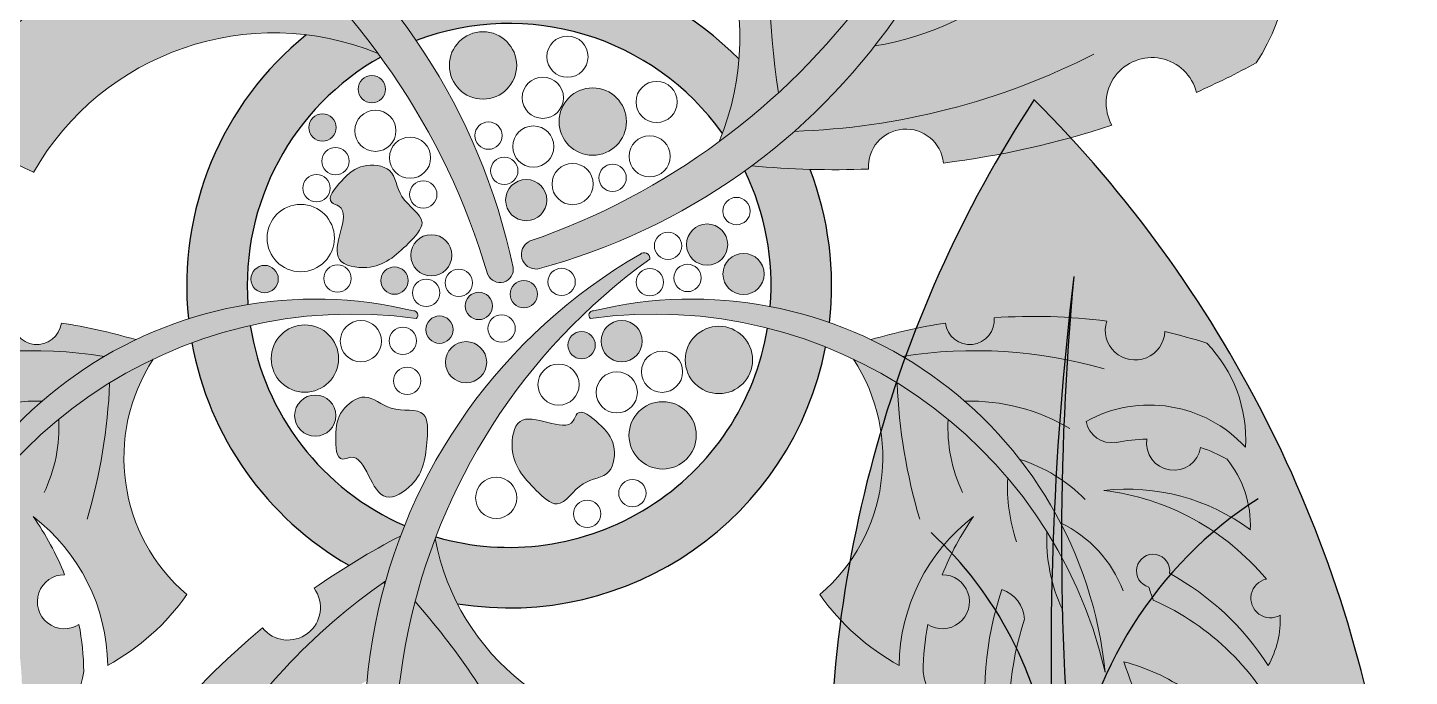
# Model space of a CAD drawing. Header units: inches. Extents: x 9636 to 21597, y -10243 to 557.
# Drawn here: x 15086.45 to 15100.4, y -8235.59 to -8229.04 of the extents above; entities that cross this region are included whole.
import ezdxf

# ---------------------------------------------------------------- set-up
doc = ezdxf.new("R2010")
doc.units = ezdxf.units.IN
doc.header["$MEASUREMENT"] = 0
doc.layers.add('estofado', color=7, linetype='Continuous', lineweight=25)
doc.layers.add('MESA', color=7, linetype='Continuous')

# ---------------------------------------------------------------- blocks, each defined once
blk = doc.blocks.new('FF')
at = {"layer": 'estofado', "ltscale": 0.1, "true_color": 0x939598}
h = blk.add_hatch(color=252, dxfattribs=at)
h.set_gradient(color1=(108, 164, 86), color2=(79, 120, 63), one_color=1, tint=0.36, name='CYLINDER')
h.paths.add_polyline_path([(15095.268, -8225.731, -0.314907), (15095.013, -8226.25, -0.122145), (15094.353, -8223.892, 0.291545), (15093.572, -8225.233, 0.043027), (15093.784, -8225.936, -1.339402), (15094.149, -8226.651, 0.060072), (15094.797, -8227.442, -0.231117), (15093.228, -8225.4, 0.11449), (15092.23, -8226.708, -0.376746), (15093.431, -8230.189, 0.228124), (15096.342, -8224.693, -0.2613), (15093.756, -8230.434, 0.033062), (15094.937, -8230.467, -0.981895), (15095.693, -8230.405, 0.048855), (15097.393, -8230.024, -1.138233), (15098.248, -8229.693, 0.018864), (15098.852, -8229.394, 0.208979), (15099.134, -8227.698, -0.346636), (15096.785, -8228.56, -0.42625), (15097.204, -8228.152, 0.04537), (15097.658, -8228.113, -0.994855), (15098.452, -8227.827, 0.044381), (15098.818, -8227.575, 0.18118), (15098.965, -8226.432, -0.18833), (15096.854, -8227.459, 0.191426), (15099.064, -8225.632, -1.174476), (15099.169, -8225.046, 0.140528), (15098.838, -8224.312, -0.125367), (15097.608, -8226.006, -2.245001), (15097.256, -8225.857, -0.031976), (15097.283, -8225.646, 0.181425), (15098.892, -8223.31, 0.094503), (15098.417, -8222.047, -0.138196), (15097.946, -8223.649, -1.074478), (15097.534, -8224.17, -0.088291), (15096.654, -8224.795, -0.144087), (15097.903, -8221.935, 0.388768), (15095.943, -8224.585, -0.041945), (15095.773, -8224.324, -1.340573), (15095.577, -8223.756, -0.196063), (15095.881, -8222.387, 0.307628), (15094.661, -8223.628, 0.111291)])
h = blk.add_hatch(color=252, dxfattribs=at)
h.set_gradient(color1=(108, 164, 86), color2=(102, 154, 81), one_color=1, tint=0.46, name='CYLINDER')
h.paths.add_polyline_path([(15090.23, -8228.974, 0.033062), (15090.263, -8227.794, -0.981895), (15090.202, -8227.037, 0.048855), (15089.82, -8225.337, -1.138233), (15089.489, -8224.482, 0.018864), (15089.19, -8223.878, 0.208979), (15087.494, -8223.596, -0.346636), (15088.356, -8225.945, -0.42625), (15087.949, -8225.526, 0.04537), (15087.909, -8225.072, -0.994855), (15087.623, -8224.279, 0.044381), (15087.371, -8223.912, 0.18118), (15086.228, -8223.765, -0.18833), (15087.255, -8225.876, 0.191426), (15085.428, -8223.666, -1.174476), (15084.842, -8223.561, 0.140528), (15084.109, -8223.892, -0.125367), (15085.802, -8225.122, -2.245001), (15085.653, -8225.474, -0.031976), (15085.442, -8225.447, 0.181425), (15083.107, -8223.838, 0.094503), (15081.843, -8224.313, -0.138196), (15083.445, -8224.784, -1.074478), (15083.966, -8225.196, -0.088291), (15084.591, -8226.076, -0.144087), (15081.731, -8224.827, 0.388768), (15084.381, -8226.787, -0.041945), (15084.121, -8226.957, -1.340573), (15083.552, -8227.153, -0.196063), (15082.183, -8226.849, 0.307628), (15083.424, -8228.069, 0.111291), (15085.527, -8227.462, -0.314907), (15086.047, -8227.717, -0.122145), (15083.689, -8228.377, 0.291545), (15085.03, -8229.158, 0.043027), (15085.732, -8228.946, -1.339402), (15086.447, -8228.581, 0.060072), (15087.238, -8227.933, -0.231117), (15085.196, -8229.502, 0.11449), (15086.504, -8230.5, -0.376746), (15089.985, -8229.299, 0.228124), (15084.489, -8226.389, -0.2613)])
h = blk.add_hatch(color=252, dxfattribs=at)
h.set_gradient(color1=(166, 115, 84), color2=(109, 75, 55), one_color=1, tint=0.32, name='INVCYLINDER')
h.paths.add_polyline_path([(15096.342, -8224.693, -0.309503), (15091.512, -8231.197, 0.812635), (15091.591, -8231.476, 0.364481)])
h = blk.add_hatch(color=252, dxfattribs=at)
h.set_gradient(color1=(166, 115, 84), color2=(109, 75, 55), one_color=1, tint=0.32, name='INVCYLINDER')
h.paths.add_polyline_path([(15091.093, -8231.533, 0.872708), (15091.349, -8231.459, 0.378997), (15084.489, -8226.389, -0.322151)])
h = blk.add_hatch(color=252, dxfattribs=at)
h.set_gradient(color1=(185, 193, 193), color2=(81, 92, 92), one_color=1, tint=0.34, name='CURVED')
h.paths.add_polyline_path([(15093.463, -8230.106, 0.06904), (15093.63, -8229.358, 0.288006), (15090.259, -8228.559, -0.011646), (15090.23, -8228.974, -0.009266), (15090.368, -8229.168, -0.341204)])
h = blk.add_hatch(color=252, dxfattribs=at)
h.set_gradient(color1=(185, 193, 193), color2=(81, 92, 92), one_color=1, tint=0.34, name='CURVED')
h.paths.add_polyline_path([(15090.011, -8229.335, 0.00155), (15089.985, -8229.299, 0.067559), (15089.259, -8229.111, 0.253608), (15088.07, -8231.978, -0.036817), (15088.67, -8231.833, -0.290631)])
h = blk.add_hatch(color=252, dxfattribs=at)
h.set_gradient(color1=(179, 165, 128), color2=(150, 134, 90), one_color=1, tint=0.47)
h.paths.add_polyline_path([(15090.705, -8229.42, -1), (15091.384, -8229.42, -1)])
h = blk.add_hatch(color=252, dxfattribs=at)
h.set_gradient(color1=(179, 165, 128), color2=(150, 134, 90), one_color=1, tint=0.47)
h.paths.add_polyline_path([(15089.784, -8229.659, 1), (15090.06, -8229.659, 1)])
h = blk.add_hatch(color=252, dxfattribs=at)
h.set_gradient(color1=(179, 165, 128), color2=(150, 134, 90), one_color=1, tint=0.47)
h.paths.add_polyline_path([(15091.812, -8229.987, 1), (15092.492, -8229.987, 1)])
h = blk.add_hatch(color=252, dxfattribs=at)
h.set_gradient(color1=(179, 165, 128), color2=(150, 134, 90), one_color=1, tint=0.47)
h.paths.add_polyline_path([(15089.286, -8230.046, 1), (15089.561, -8230.046, 1)])
h = blk.add_hatch(color=252, dxfattribs=at)
h.set_gradient(color1=(179, 165, 128), color2=(150, 134, 90), one_color=1, tint=0.47)
edge = h.paths.add_edge_path()
edge.add_spline(control_points=[(15089.604, -8231.1), (15089.577, -8231.208), (15089.521, -8231.425), (15089.979, -8231.502), (15090.218, -8231.295), (15090.527, -8230.973), (15090.171, -8230.784), (15090.165, -8230.438), (15089.809, -8230.407), (15089.639, -8230.548), (15089.44, -8230.793), (15089.668, -8230.856), (15089.632, -8230.995), (15089.604, -8231.1)], knot_values=[0, 0, 0, 0, 0.020201, 0.040881, 0.075874, 0.093984, 0.117931, 0.138882, 0.158108, 0.177537, 0.194687, 0.200618, 0.219249, 0.219249, 0.219249, 0.219249], degree=3, periodic=0)
h = blk.add_hatch(color=252, dxfattribs=at)
h.set_gradient(color1=(185, 193, 193), color2=(81, 92, 92), one_color=1, tint=0.34, name='CURVED')
h.paths.add_polyline_path([(15093.756, -8230.434, -0.003321), (15093.687, -8230.484, -0.134103), (15093.945, -8231.854, -0.036923), (15094.543, -8232.015, 0.121396), (15094.346, -8230.47, -0.016535)])
h = blk.add_hatch(color=252, dxfattribs=at)
h.set_gradient(color1=(179, 165, 128), color2=(150, 134, 90), one_color=1, tint=0.47)
h.paths.add_polyline_path([(15091.688, -8230.78, 1), (15091.271, -8230.78, 1)])
h = blk.add_hatch(color=252, dxfattribs=at)
h.set_gradient(color1=(179, 165, 128), color2=(150, 134, 90), one_color=1, tint=0.47)
h.paths.add_polyline_path([(15090.73, -8231.337, 1), (15090.314, -8231.337, 1)])
h = blk.add_hatch(color=252, dxfattribs=at)
h.set_gradient(color1=(179, 165, 128), color2=(150, 134, 90), one_color=1, tint=0.47)
h.paths.add_polyline_path([(15093.515, -8231.229, 1), (15093.098, -8231.229, 1)])
h = blk.add_hatch(color=252, dxfattribs=at)
h.set_gradient(color1=(166, 115, 84), color2=(109, 75, 55), one_color=1, tint=0.32, name='INVCYLINDER')
h.paths.add_polyline_path([(15092.728, -8231.376, 0.726279), (15092.629, -8231.327, 0.000011), (15092.629, -8231.327, 0.454782), (15091.018, -8239.549, -0.387777)])
h = blk.add_hatch(color=252, dxfattribs=at)
h.set_gradient(color1=(179, 165, 128), color2=(150, 134, 90), one_color=1, tint=0.47)
h.paths.add_polyline_path([(15093.883, -8231.526, 1), (15093.466, -8231.526, 1)])
h = blk.add_hatch(color=252, dxfattribs=at)
h.set_gradient(color1=(179, 165, 128), color2=(150, 134, 90), one_color=1, tint=0.47)
h.paths.add_polyline_path([(15088.976, -8231.577, 1), (15088.701, -8231.577, 1)])
h = blk.add_hatch(color=252, dxfattribs=at)
h.set_gradient(color1=(179, 165, 128), color2=(150, 134, 90), one_color=1, tint=0.47)
h.paths.add_polyline_path([(15090.289, -8231.593, 1), (15090.013, -8231.593, 1)])
h = blk.add_hatch(color=252, dxfattribs=at)
h.set_gradient(color1=(179, 165, 128), color2=(150, 134, 90), one_color=1, tint=0.47)
h.paths.add_polyline_path([(15091.594, -8231.73, 1), (15091.319, -8231.73, 1)])
h = blk.add_hatch(color=252, dxfattribs=at)
h.set_gradient(color1=(166, 115, 84), color2=(109, 75, 55), one_color=1, tint=0.32, name='INVCYLINDER')
h.paths.add_polyline_path([(15090.37, -8231.976, 0.529291), (15090.365, -8231.904, 0.456534), (15085.173, -8235.545, -0.387777)])
h = blk.add_hatch(color=252, dxfattribs=at)
h.set_gradient(color1=(179, 165, 128), color2=(150, 134, 90), one_color=1, tint=0.47)
h.paths.add_polyline_path([(15091.139, -8231.849, 1), (15090.864, -8231.849, 1)])
h = blk.add_hatch(color=252, dxfattribs=at)
h.set_gradient(color1=(166, 115, 84), color2=(109, 75, 55), one_color=1, tint=0.32, name='INVCYLINDER')
h.paths.add_polyline_path([(15097.327, -8235.545, 0.456534), (15092.135, -8231.904, 0.529291), (15092.13, -8231.976, -0.387777)])
h = blk.add_hatch(color=252, dxfattribs=at)
h.set_gradient(color1=(108, 164, 86), color2=(62, 94, 49), one_color=1, tint=0.28, name='CURVED')
h.paths.add_polyline_path([(15083.546, -8234.607, -1.174476), (15083.406, -8234.97, 0.140528), (15083.527, -8235.48, -0.125367), (15084.524, -8234.548, -2.245001), (15084.731, -8234.686, -0.031976), (15084.688, -8234.818, 0.181425), (15083.368, -8236.115, 0.094503), (15083.517, -8236.983, -0.138196), (15084.016, -8236.015, -1.074478), (15084.345, -8235.732, -0.088291), (15084.985, -8235.441, -0.144087), (15083.832, -8237.118, 0.388768), (15085.415, -8235.663, -0.041945), (15085.491, -8235.851, -1.340573), (15085.546, -8236.239, -0.196063), (15085.182, -8237.078, 0.307628), (15086.117, -8236.435, 0.111291), (15085.989, -8235.013, -0.314907), (15086.216, -8234.712, -0.122145), (15086.347, -8236.303, 0.291545), (15087.013, -8235.541, 0.043027), (15086.964, -8235.065, -1.339402), (15086.819, -8234.562, 0.060072), (15086.501, -8233.976, -0.231117), (15087.254, -8235.477, 0.11449), (15088.054, -8234.763, -0.376746), (15087.716, -8232.386, 0.228124), (15085.173, -8235.545, -0.2613), (15087.537, -8232.189, 0.033062), (15086.786, -8232.022, -0.981895), (15086.294, -8231.967, 0.048855), (15085.158, -8232.002, -1.138233), (15084.57, -8232.108, 0.018864), (15084.146, -8232.225, 0.208979), (15083.756, -8233.275, -0.346636), (15085.367, -8233.014, -0.42625), (15085.048, -8233.223, 0.04537), (15084.753, -8233.192, -0.994855), (15084.209, -8233.277, 0.044381), (15083.943, -8233.394, 0.18118), (15083.707, -8234.107, -0.18833), (15085.187, -8233.711, 0.191426)])
h = blk.add_hatch(color=252, dxfattribs=at)
h.set_gradient(color1=(179, 165, 128), color2=(150, 134, 90), one_color=1, tint=0.47)
h.paths.add_polyline_path([(15090.742, -8232.088, 1), (15090.466, -8232.088, 1)])
h = blk.add_hatch(color=252, dxfattribs=at)
h.set_gradient(color1=(108, 164, 86), color2=(154, 193, 138), one_color=1, tint=0.65, name='HEMISPHERICAL')
h.paths.add_polyline_path([(15097.133, -8233.014, -0.346636), (15098.744, -8233.275, 0.208979), (15098.354, -8232.225, 0.018864), (15097.93, -8232.108, -1.138233), (15097.342, -8232.002, 0.048855), (15096.206, -8231.967, -0.981895), (15095.714, -8232.022, 0.033062), (15094.962, -8232.189, -0.2613), (15097.327, -8235.545, 0.228124), (15094.784, -8232.386, -0.376746), (15094.445, -8234.763, 0.11449), (15095.246, -8235.477, -0.231117), (15095.998, -8233.976, 0.060072), (15095.681, -8234.562, -1.339402), (15095.536, -8235.065, 0.043027), (15095.487, -8235.541, 0.291545), (15096.153, -8236.303, -0.122145), (15096.284, -8234.712, -0.314907), (15096.511, -8235.013, 0.111291), (15096.383, -8236.435, 0.307628), (15097.317, -8237.078, -0.196063), (15096.954, -8236.239, -1.340573), (15097.009, -8235.851, -0.041945), (15097.085, -8235.663, 0.388768), (15098.668, -8237.118, -0.144087), (15097.515, -8235.441, -0.088291), (15098.155, -8235.732, -1.074478), (15098.483, -8236.015, -0.138196), (15098.983, -8236.983, 0.094503), (15099.131, -8236.115, 0.181425), (15097.812, -8234.818, -0.031976), (15097.769, -8234.686, -2.245001), (15097.976, -8234.548, -0.125367), (15098.972, -8235.48, 0.140528), (15099.094, -8234.97, -1.174476), (15098.954, -8234.607, 0.191426), (15097.313, -8233.711, -0.18833), (15098.792, -8234.107, 0.18118), (15098.557, -8233.394, 0.044381), (15098.291, -8233.277, -0.994855), (15097.747, -8233.192, 0.04537), (15097.452, -8233.223, -0.42625)])
h = blk.add_hatch(color=252, dxfattribs=at)
h.set_gradient(color1=(185, 193, 193), color2=(81, 92, 92), one_color=1, tint=0.34, name='CURVED')
h.paths.add_polyline_path([(15088.694, -8232.047, 0.03292), (15088.104, -8232.222, 0.221446), (15089.691, -8234.467, -0.019377), (15090.211, -8234.171, -0.005069), (15090.252, -8234.066, -0.256969)])
h = blk.add_hatch(color=252, dxfattribs=at)
h.set_gradient(color1=(179, 165, 128), color2=(150, 134, 90), one_color=1, tint=0.47)
h.paths.add_polyline_path([(15089.584, -8232.38, 1), (15088.905, -8232.38, 1)])
h = blk.add_hatch(color=252, dxfattribs=at)
h.set_gradient(color1=(185, 193, 193), color2=(81, 92, 92), one_color=1, tint=0.34, name='CURVED')
h.paths.add_polyline_path([(15093.918, -8232.073, -0.449638), (15090.568, -8234.181, 0.000699), (15090.562, -8234.197, 0.072477), (15090.786, -8234.855, 0.40511), (15094.504, -8232.263, 0.032975)])
h = blk.add_hatch(color=252, dxfattribs=at)
h.set_gradient(color1=(179, 165, 128), color2=(150, 134, 90), one_color=1, tint=0.47)
h.paths.add_polyline_path([(15092.178, -8232.245, 1), (15091.902, -8232.245, 1)])
h = blk.add_hatch(color=252, dxfattribs=at)
h.set_gradient(color1=(179, 165, 128), color2=(150, 134, 90), one_color=1, tint=0.47)
h.paths.add_polyline_path([(15092.652, -8232.204, 1), (15092.235, -8232.204, 1)])
h = blk.add_hatch(color=252, dxfattribs=at)
h.set_gradient(color1=(179, 165, 128), color2=(150, 134, 90), one_color=1, tint=0.47)
h.paths.add_polyline_path([(15093.765, -8232.394, 1), (15093.086, -8232.394, 1)])
h = blk.add_hatch(color=252, dxfattribs=at)
h.set_gradient(color1=(179, 165, 128), color2=(150, 134, 90), one_color=1, tint=0.47)
h.paths.add_polyline_path([(15091.081, -8232.417, 1), (15090.664, -8232.417, 1)])
h = blk.add_hatch(color=252, dxfattribs=at)
h.set_gradient(color1=(179, 165, 128), color2=(150, 134, 90), one_color=1, tint=0.47)
h.paths.add_polyline_path([(15089.558, -8232.956, 1), (15089.141, -8232.956, 1)])
h = blk.add_hatch(color=252, dxfattribs=at)
h.set_gradient(color1=(179, 165, 128), color2=(150, 134, 90), one_color=1, tint=0.47)
edge = h.paths.add_edge_path()
edge.add_spline(control_points=[(15089.888, -8233.56), (15089.939, -8233.659), (15090.041, -8233.859), (15090.435, -8233.614), (15090.478, -8233.3), (15090.496, -8232.854), (15090.104, -8232.948), (15089.871, -8232.693), (15089.583, -8232.905), (15089.549, -8233.123), (15089.561, -8233.439), (15089.775, -8233.334), (15089.839, -8233.463), (15089.888, -8233.56)], knot_values=[0, 0, 0, 0, 0.020201, 0.040881, 0.075874, 0.093984, 0.117931, 0.138882, 0.158108, 0.177537, 0.194687, 0.200618, 0.219249, 0.219249, 0.219249, 0.219249], degree=3, periodic=0)
h = blk.add_hatch(color=252, dxfattribs=at)
h.set_gradient(color1=(179, 165, 128), color2=(150, 134, 90), one_color=1, tint=0.47)
edge = h.paths.add_edge_path()
edge.add_spline(control_points=[(15091.698, -8233.024), (15091.59, -8232.996), (15091.372, -8232.941), (15091.295, -8233.398), (15091.503, -8233.638), (15091.825, -8233.947), (15092.014, -8233.591), (15092.36, -8233.585), (15092.391, -8233.229), (15092.25, -8233.059), (15092.005, -8232.859), (15091.942, -8233.088), (15091.803, -8233.052), (15091.698, -8233.024)], knot_values=[0, 0, 0, 0, 0.020201, 0.040881, 0.075874, 0.093984, 0.117931, 0.138882, 0.158108, 0.177537, 0.194687, 0.200618, 0.219249, 0.219249, 0.219249, 0.219249], degree=3, periodic=0)
h = blk.add_hatch(color=252, dxfattribs=at)
h.set_gradient(color1=(179, 165, 128), color2=(150, 134, 90), one_color=1, tint=0.47)
h.paths.add_polyline_path([(15093.198, -8233.155, 1), (15092.518, -8233.155, 1)])
h = blk.add_hatch(color=252, dxfattribs=at)
h.set_gradient(color1=(108, 164, 86), color2=(128, 178, 108), one_color=1, tint=0.56, name='CYLINDER')
h.paths.add_polyline_path([(15090.061, -8234.625, -0.021499), (15090.211, -8234.171, 0.033062), (15089.338, -8234.699, -0.981895), (15088.818, -8235.097, 0.048855), (15087.761, -8236.169, -1.138233), (15087.296, -8236.81, 0.018864), (15086.996, -8237.309, 0.208979), (15087.584, -8238.673, -0.346636), (15088.887, -8236.948, -0.218356), (15089.874, -8235.632, -0.045186), (15090.055, -8234.646, -0.00127), (15090.04, -8234.64, -0.001036)])
h = blk.add_hatch(color=252, dxfattribs=at)
h.set_gradient(color1=(108, 164, 86), color2=(128, 178, 108), one_color=1, tint=0.56, name='CYLINDER')
h.paths.add_polyline_path([(15092.948, -8237.58, 0.11449), (15093.061, -8236.163, -0.376746), (15090.562, -8234.197, 0.228124), (15091.018, -8239.549, -0.289779), (15091.173, -8242.283, 0.388768), (15091.358, -8239.441, -0.041945), (15091.603, -8239.551, -1.340573), (15092.011, -8239.872, -0.196063), (15092.43, -8241.009, 0.307628), (15092.736, -8239.537, 0.111291), (15091.312, -8238.293, -0.314907), (15091.255, -8237.797, -0.122145), (15092.836, -8239.201, 0.291545), (15092.776, -8237.862, 0.043027), (15092.294, -8237.45, -1.339402), (15091.695, -8237.102, 0.060072), (15090.854, -8236.83, -0.231117)])
at = {"layer": 'MESA', "ltscale": 0.8}
h = blk.add_hatch(color=85, dxfattribs=at)
h.dxf.hatch_style = 1
h.set_gradient(color1=(103, 159, 96), color2=(179, 207, 175), one_color=1, tint=0.75, name='INVCURVED')
h.paths.add_polyline_path([(15100.167, -8236.754, -0.199512), (15098.113, -8242.532, -0.09675), (15097.01, -8231.553, 0.086654), (15097.579, -8242.44, -0.192489), (15094.558, -8237.335, -0.158608), (15096.609, -8229.765, -0.158608)])
h = blk.add_hatch(color=85, dxfattribs=at)
h.dxf.hatch_style = 1
h.set_gradient(color1=(103, 159, 96), color2=(52, 80, 48), one_color=1, tint=0.25)
h.paths.add_polyline_path([(15097.01, -8231.553, 0.09675), (15098.113, -8242.532, -0.007527), (15097.949, -8242.708, -0.014292), (15097.579, -8242.44, -0.086654)])
h = blk.add_hatch(color=85, dxfattribs=at)
h.dxf.hatch_style = 1
h.set_gradient(color1=(103, 159, 96), color2=(179, 207, 175), one_color=1, tint=0.75, name='INVCURVED')
h.paths.add_polyline_path([(15099.715, -8238.485, 0.199512), (15099.532, -8242.697, 0.09675), (15103.071, -8235.986, -0.086654), (15099.896, -8242.776, 0.192489), (15103.139, -8240.303, 0.158608), (15103.787, -8234.95, 0.158608)])
at = {"layer": 'estofado', "color": 252, "lineweight": 5, "ltscale": 0.1, "true_color": 0x939598}
for centre, radius in [((15091.044, -8229.42), 0.34), ((15091.897, -8229.332), 0.208), ((15089.922, -8229.659), 0.138), ((15091.648, -8229.747), 0.208), ((15092.797, -8229.789), 0.208), ((15092.152, -8229.987), 0.34), ((15089.957, -8230.08), 0.208), ((15089.423, -8230.046), 0.138), ((15091.099, -8230.129), 0.138), ((15090.307, -8230.352), 0.208), ((15091.552, -8230.239), 0.208), ((15092.727, -8230.338), 0.208), ((15089.555, -8230.386), 0.138), ((15091.259, -8230.484), 0.138), ((15091.949, -8230.618), 0.208), ((15092.353, -8230.555), 0.138), ((15089.362, -8230.66), 0.138), ((15091.48, -8230.78), 0.208), ((15090.441, -8230.724), 0.138), ((15089.203, -8231.163), 0.34), ((15093.604, -8230.89), 0.138), ((15090.522, -8231.337), 0.208), ((15092.912, -8231.241), 0.138), ((15093.307, -8231.229), 0.208), ((15093.675, -8231.526), 0.208), ((15088.839, -8231.577), 0.138), ((15089.574, -8231.571), 0.138), ((15090.151, -8231.593), 0.138), ((15090.799, -8231.615), 0.138), ((15091.838, -8231.606), 0.138), ((15092.728, -8231.609), 0.138), ((15093.11, -8231.566), 0.138), ((15090.47, -8231.716), 0.138), ((15091.457, -8231.73), 0.138), ((15091.002, -8231.849), 0.138), ((15090.604, -8232.088), 0.138), ((15091.232, -8232.077), 0.138), ((15089.245, -8232.38), 0.34), ((15089.811, -8232.204), 0.208), ((15090.234, -8232.201), 0.138), ((15092.04, -8232.245), 0.138), ((15092.444, -8232.204), 0.208), ((15093.426, -8232.394), 0.34), ((15090.873, -8232.417), 0.208), ((15092.852, -8232.513), 0.208), ((15090.279, -8232.604), 0.138), ((15091.807, -8232.643), 0.208), ((15092.395, -8232.721), 0.208), ((15089.35, -8232.956), 0.208), ((15092.858, -8233.155), 0.34), ((15091.177, -8233.786), 0.208), ((15092.552, -8233.739), 0.138), ((15092.095, -8233.947), 0.138)]:
    blk.add_circle(centre, radius, dxfattribs=at)
at = {"layer": 'estofado', "color": 252, "lineweight": 20, "ltscale": 0.1, "true_color": 0x939598}
for centre, radius, start, end in [((15089.176, -8224.417), 7.17, 289.0066, 357.7964), ((15089.931, -8225.259), 6.435, 284.942, 5.0453), ((15085.055, -8232.799), 6.435, 12.0191, 95.0453), ((15084.213, -8233.554), 7.17, 16.3708, 87.7964), ((15091.58, -8231.328), 0.148, 117.5535, 273.9476), ((15095.408, -8236.141), 5.558, 120.0005, 217.8213), ((15096.35, -8236.399), 6.193, 125.7916, 210.5723), ((15092.671, -8231.368), 0.0578, 352.069, 136.0321), ((15091.216, -8231.478), 0.134, 203.8853, 8.3312), ((15089.347, -8235.975), 4.196, 76.2995, 174.1203), ((15093.153, -8235.975), 4.196, 5.8797, 103.7005), ((15089.726, -8236.607), 4.676, 82.0906, 166.8713), ((15090.343, -8231.941), 0.0436, 308.368, 92.3311), ((15092.157, -8231.941), 0.0436, 87.6689, 231.632), ((15092.773, -8236.607), 4.676, 13.1287, 97.9094)]:
    blk.add_arc(centre, radius, start, end, dxfattribs=at)
at = {"layer": 'estofado', "color": 252, "lineweight": 5, "ltscale": 0.1, "true_color": 0x939598}
for centre, radius, start, end in [((15090.848, -8229.132), 2.79, 337.7465, 60.3213), ((15102.542, -8228.4), 8.613, 174.4084, 188.6615), ((15097.053, -8228.223), 2.146, 326.9429, 14.1578), ((15084.61, -8226.626), 2.935, 281.5061, 333.5602), ((15094.499, -8226.224), 3.041, 279.4944, 311.5537), ((15088.929, -8231.882), 2.79, 67.7465, 150.3213), ((15093.944, -8222.877), 7.213, 271.9256, 296.9542), ((15097.799, -8229.803), 0.462, 13.7865, 208.5822), ((15094.595, -8221.536), 8.937, 294.1234, 298.4463), ((15088, -8227.181), 3.64, 219.608, 245.7334), ((15094.595, -8221.536), 8.937, 277.0576, 288.2453), ((15095.315, -8230.443), 0.38, 5.6708, 183.5772), ((15094.595, -8221.536), 8.937, 264.6159, 272.1904), ((15086.54, -8231.99), 0.248, 174.7458, 352.6522), ((15095.959, -8231.99), 0.248, 187.3478, 5.2542), ((15096.599, -8237.782), 5.828, 82.6797, 93.8675), ((15085.901, -8237.782), 5.828, 73.6909, 81.2654), ((15096.599, -8237.782), 5.828, 98.7346, 106.3091), ((15097.629, -8232.093), 0.301, 162.3428, 357.1385), ((15096.599, -8237.782), 5.828, 72.4788, 76.8016), ((15097.346, -8233.197), 1.4, 356.7672, 43.9821), ((15086.483, -8237.004), 4.704, 81.0006, 106.0292), ((15089.238, -8233.381), 1.82, 146.8215, 229.3963), ((15093.261, -8233.381), 1.82, 310.6037, 33.1785), ((15096.017, -8237.004), 4.704, 73.9708, 98.9994), ((15081.661, -8232.405), 5.617, 343.4834, 357.7365), ((15100.839, -8232.405), 5.617, 182.2635, 196.5166), ((15086.542, -8234.792), 1.983, 88.5693, 120.6287), ((15095.958, -8234.792), 1.983, 59.3713, 91.4307), ((15097.773, -8234.167), 1.318, 42.5406, 119.0132), ((15085.216, -8233.071), 1.546, 334.6189, 2.8831), ((15097.284, -8233.071), 1.546, 177.1169, 205.3811), ((15097.393, -8232.965), 0.264, 190.5617, 279.9097), ((15097.769, -8234.831), 1.638, 90.7754, 101.6496), ((15098.019, -8233.233), 0.275, 171.4053, 350.8142), ((15097.769, -8234.831), 1.638, 61.2795, 71.4441), ((15095.963, -8234.961), 1.642, 44.9004, 72.2346), ((15097.722, -8234.065), 1.071, 357.7319, 38.8097), ((15098.09, -8233.671), 1.75, 177.2131, 198.6113), ((15097.545, -8235.803), 2.105, 53.655, 96.3174), ((15097.005, -8236.224), 2.532, 39.6716, 83.0188), ((15084.227, -8235.584), 2.786, 21.5237, 35.2746), ((15085.34, -8235.497), 1.914, 0.581, 52.6352), ((15097.16, -8235.497), 1.914, 127.3648, 179.419), ((15098.273, -8235.584), 2.786, 144.7254, 158.4763), ((15096.35, -8235.157), 1.235, 20.5377, 64.784), ((15093.762, -8241.025), 7.719, 117.3918, 124.9664), ((15092.931, -8233.757), 2.41, 190.5225, 273.0973), ((15098.424, -8234.2), 1.688, 177.5084, 204.9827), ((15097.81, -8234.524), 0.168, 351.7633, 255.7241), ((15086.817, -8234.835), 0.273, 89.6239, 302.6435), ((15093.608, -8239.747), 6.23, 124.7016, 149.7302), ((15095.683, -8234.835), 0.273, 237.3565, 90.3761), ((15096.645, -8236.97), 2.764, 32.6164, 61.1993), ((15098.995, -8234.8), 0.197, 101.912, 300.2619), ((15086.114, -8233.395), 2.374, 298.683, 324.8084), ((15089.074, -8234.894), 0.328, 218.4468, 36.3532), ((15096.385, -8233.395), 2.374, 215.1916, 241.317), ((15099.427, -8235.772), 3.317, 161.3638, 189.2195), ((15096.182, -8235.025), 0.329, 2.1278, 72.0461), ((15098.821, -8234.413), 1.087, 194.5805, 201.9064), ((15084.781, -8239.756), 7.439, 27.1843, 41.4375), ((15096.744, -8237.225), 2.633, 24.9315, 66.0637), ((15099.601, -8236.009), 3.247, 162.1306, 187.5321), ((15098.143, -8235.013), 0.952, 330.6221, 2.6192), ((15084.227, -8235.584), 2.786, 0.8887, 10.7437), ((15093.762, -8241.025), 7.719, 129.8335, 141.0213), ((15098.273, -8235.584), 2.786, 169.2563, 179.1113), ((15097.016, -8237.386), 2.007, 55.441, 75.6234), ((15100.941, -8234.32), 3.605, 198.1162, 230.9128), ((15086.082, -8235.4), 0.941, 286.3671, 351.3823), ((15096.418, -8235.4), 0.941, 188.6177, 253.6329)]:
    blk.add_arc(centre, radius, start, end, dxfattribs=at)
at = {"layer": 'estofado', "color": 252, "ltscale": 0.1, "true_color": 0x939598}
for radius, start, end in [(3.256, 44.5248, 108.7916), (2.645, 35.4554, 110.8148), (3.256, 129.0122, 185.9347), (2.645, 119.3518, 184.1737), (2.645, 355.3819, 25.9338), (3.256, 353.3979, 21.0844), (2.645, 188.82, 246.4657), (2.645, 253.7485, 350.5904), (3.256, 190.2712, 240.2168), (3.256, 260.7676, 348.9809), (3.256, 247.0716, 247.3627)]:
    blk.add_arc((15091.308, -8231.641), radius, start, end, dxfattribs=at)
at = {"layer": 'estofado', "color": 252, "lineweight": 5, "ltscale": 0.1, "true_color": 0x939598}
for points in [[(15089.604, -8231.1), (15089.595, -8231.38), (15089.871, -8231.459), (15090.291, -8231.216), (15090.428, -8231.006), (15090.225, -8230.744), (15090.1, -8230.482), (15089.838, -8230.436), (15089.615, -8230.587), (15089.517, -8230.803), (15089.589, -8230.842), (15089.604, -8231.1)], [(15089.888, -8233.56), (15090.067, -8233.776), (15090.325, -8233.652), (15090.48, -8233.193), (15090.444, -8232.944), (15090.118, -8232.882), (15089.851, -8232.768), (15089.624, -8232.908), (15089.557, -8233.168), (15089.626, -8233.395), (15089.706, -8233.377), (15089.888, -8233.56)], [(15091.698, -8233.024), (15091.418, -8233.015), (15091.339, -8233.291), (15091.582, -8233.711), (15091.792, -8233.848), (15092.054, -8233.645), (15092.316, -8233.52), (15092.362, -8233.258), (15092.211, -8233.035), (15091.995, -8232.936), (15091.955, -8233.009), (15091.698, -8233.024)]]:
    blk.add_spline(points, degree=3, dxfattribs=at)
at = {"layer": 'MESA', "ltscale": 0.8}
for centre, radius, start, end in [((15107.215, -8236.701), 12.672, 146.8158, 182.8657), ((15087.649, -8238.727), 12.672, 8.955, 45.0049), ((15128.47, -8235.365), 31.69, 173.0905, 192.9007), ((15125.668, -8234.218), 28.782, 174.6868, 196.7914), ((15101.111, -8237.28), 4.143, 122.7193, 172.9091), ((15092.907, -8237.003), 3.912, 7.8993, 47.1077), ((15107.182, -8242.974), 8.713, 112.934, 148.9839)]:
    blk.add_arc(centre, radius, start, end, dxfattribs=at)

msp = doc.modelspace()

# ---------------------------------------------------------------- block references
at = {"color": 18, "true_color": 0x000000}
msp.add_blockref('FF', (0, 0), dxfattribs=at)

doc.saveas('drawing.dxf')
